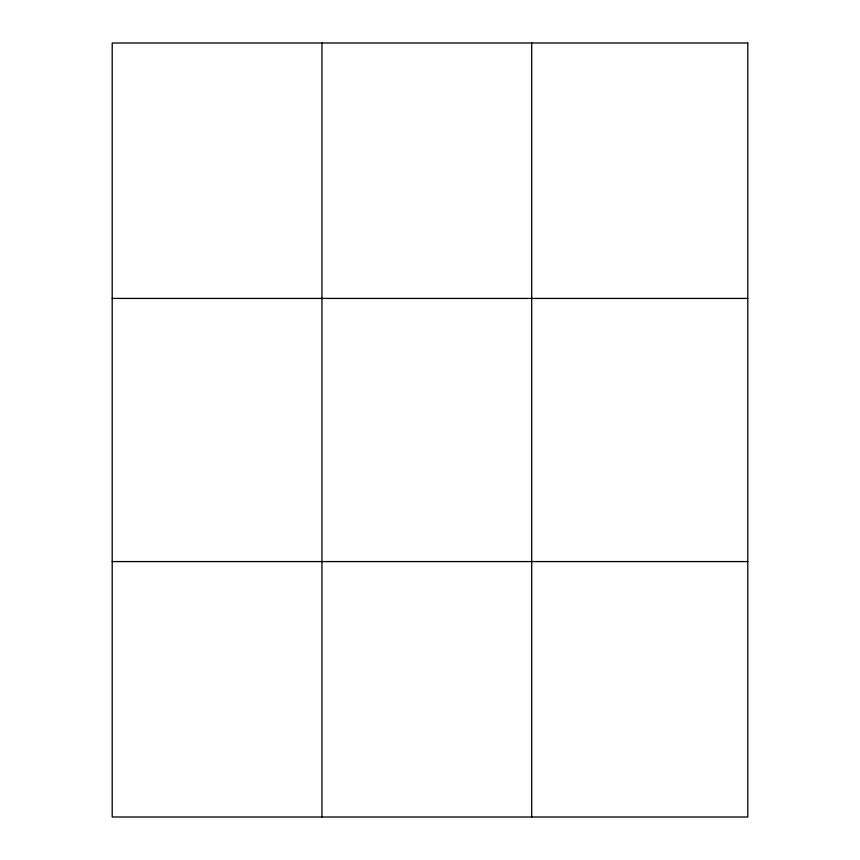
<?xml version="1.0" encoding="UTF-8"?>
<svg xmlns="http://www.w3.org/2000/svg" width="860" height="860" viewBox="0 0 860 860"><rect width="100%" height="100%" fill="white"/><g stroke="black" fill="none" stroke-linecap="round" stroke-linejoin="round"><path stroke-width="1.29" d="M321.952 43L321.952 817M531.695 43L531.695 817M112.208 298.42L747.791 298.42M112.208 561.58L747.791 561.58M747.791 43L747.791 817L112.208 817L112.208 43L747.791 43"/></g></svg>
